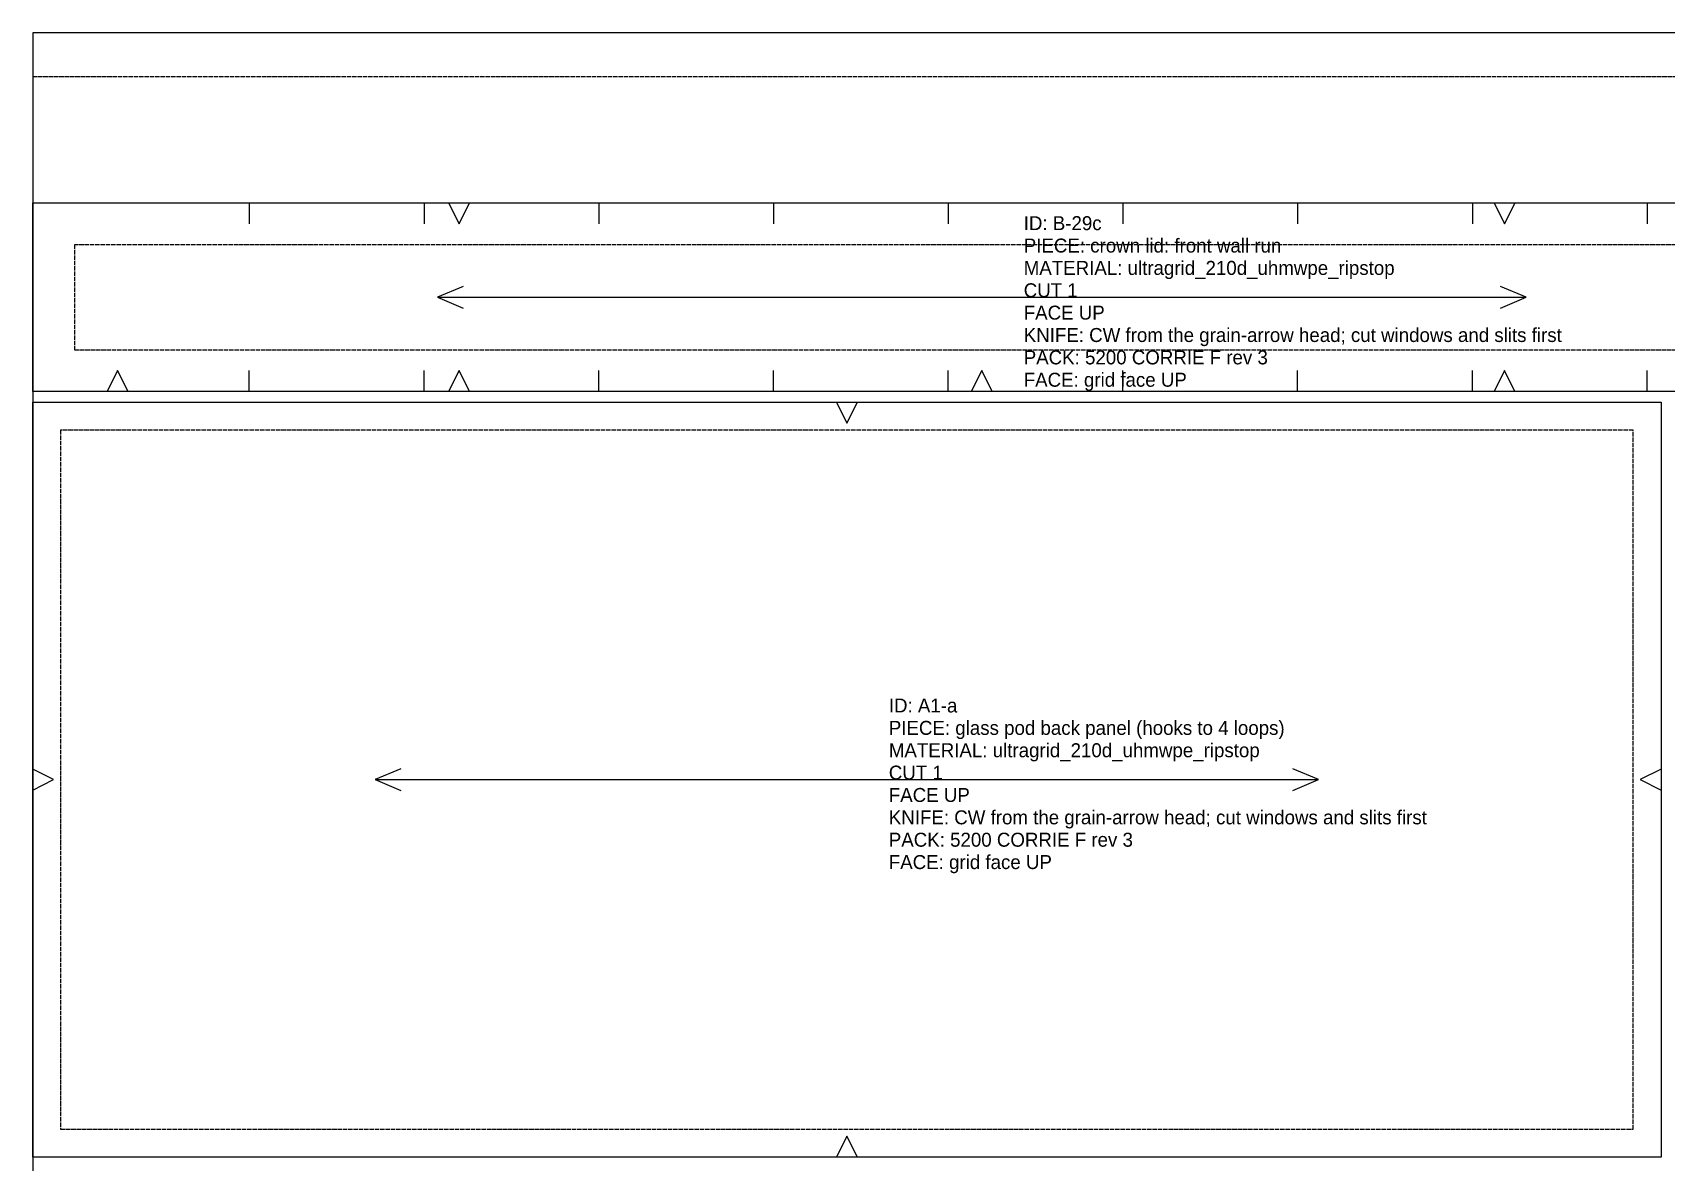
# Model space of a CAD drawing. Header units: millimetres. Extents: x 0 to 966, y -22 to 1500.
# Drawn here: x 0 to 467.5, y 1176.8 to 1500 of the extents above; entities that cross this region are included whole.
import ezdxf

# ---------------------------------------------------------------- set-up
doc = ezdxf.new("R2010")
doc.units = ezdxf.units.MM
doc.linetypes.add('DASHED', pattern=[1.524, 1.27, -0.254])
for name, color, linetype in [('CUT', 7, 'Continuous'), ('GRAIN', 5, 'Continuous'), ('NOTCH', 1, 'Continuous'), ('SEW', 3, 'Continuous'), ('TEXT', 2, 'Continuous')]:
    doc.layers.add(name, color=color, linetype=linetype)

msp = doc.modelspace()

# ---------------------------------------------------------------- linework, layer by layer
at = {"layer": 'CUT'}
for points in [[(0, 1397.3), (0, 1451.3), (543.23, 1451.3), (543.23, 1397.3)], [(0, 1394.3), (466, 1394.3), (466, 1178.3), (0, 1178.3)]]:
    msp.add_lwpolyline(points, close=True, dxfattribs=at)
at = {"layer": 'GRAIN'}
for points in [[(123.21, 1427.42), (115.85, 1424.3), (123.21, 1421.18)], [(420.01, 1421.18), (427.38, 1424.3), (420.01, 1427.42)], [(115.85, 1424.3), (427.38, 1424.3)], [(105.37, 1289.42), (98, 1286.3), (105.37, 1283.18)], [(98, 1286.3), (368, 1286.3)], [(360.63, 1283.18), (368, 1286.3), (360.63, 1289.42)]]:
    msp.add_lwpolyline(points, dxfattribs=at)
at = {"layer": 'NOTCH'}
for points in [[(62, 1451.3), (62, 1445.3)], [(112, 1451.3), (112, 1445.3)], [(119.03, 1451.3), (122.03, 1445.3), (125.03, 1451.3)], [(162, 1451.3), (162, 1445.3)], [(212, 1451.3), (212, 1445.3)], [(262, 1451.3), (262, 1445.3)], [(312, 1451.3), (312, 1445.3)], [(362, 1451.3), (362, 1445.3)], [(412, 1451.3), (412, 1445.3)], [(418.2, 1451.3), (421.2, 1445.3), (424.2, 1451.3)], [(462, 1451.3), (462, 1445.3)], [(27.31, 1397.3), (24.31, 1403.3), (21.31, 1397.3)], [(62, 1397.3), (62, 1403.3)], [(112, 1397.3), (112, 1403.3)], [(125.03, 1397.3), (122.03, 1403.3), (119.03, 1397.3)], [(162, 1397.3), (162, 1403.3)], [(212, 1397.3), (212, 1403.3)], [(262, 1397.3), (262, 1403.3)], [(274.61, 1397.3), (271.61, 1403.3), (268.61, 1397.3)], [(312, 1397.3), (312, 1403.3)], [(362, 1397.3), (362, 1403.3)], [(412, 1397.3), (412, 1403.3)], [(424.19, 1397.3), (421.19, 1403.3), (418.19, 1397.3)], [(462, 1397.3), (462, 1403.3)], [(230, 1394.3), (233, 1388.3), (236, 1394.3)], [(0, 1283.3), (6, 1286.3), (0, 1289.3)], [(466, 1289.3), (460, 1286.3), (466, 1283.3)], [(236, 1178.3), (233, 1184.3), (230, 1178.3)]]:
    msp.add_lwpolyline(points, dxfattribs=at)
at = {"layer": 'SEW', "linetype": 'DASHED'}
for points in [[(12, 1409.3), (531.23, 1409.3), (531.23, 1439.3), (12, 1439.3)], [(8, 1386.3), (8, 1186.3), (458, 1186.3), (458, 1386.3)]]:
    msp.add_lwpolyline(points, close=True, dxfattribs=at)
at = {"layer": 'TEXT', "linetype": 'DASHED'}
msp.add_line((0, 1487.5), (963, 1487.5), dxfattribs=at)
at = {"layer": 'TEXT'}
msp.add_lwpolyline([(0, 0), (963, 0), (963, 1500), (0, 1500)], close=True, dxfattribs=at)

# ---------------------------------------------------------------- texts
for s, p in [('ID: B-29c', (283.61, 1443.5)), ('PIECE: crown lid: front wall run', (283.61, 1437.1)), ('MATERIAL: ultragrid_210d_uhmwpe_ripstop', (283.61, 1430.7)), ('CUT 1', (283.61, 1424.3)), ('FACE UP', (283.61, 1417.9)), ('KNIFE: CW from the grain-arrow head; cut windows and slits first', (283.61, 1411.5)), ('PACK: 5200 CORRIE F rev 3', (283.61, 1405.1)), ('FACE: grid face UP', (283.61, 1398.7)), ('ID: A1-a', (245, 1305.5)), ('PIECE: glass pod back panel (hooks to 4 loops)', (245, 1299.1)), ('MATERIAL: ultragrid_210d_uhmwpe_ripstop', (245, 1292.7)), ('CUT 1', (245, 1286.3)), ('FACE UP', (245, 1279.9)), ('KNIFE: CW from the grain-arrow head; cut windows and slits first', (245, 1273.5)), ('PACK: 5200 CORRIE F rev 3', (245, 1267.1)), ('FACE: grid face UP', (245, 1260.7))]:
    msp.add_text(s, height=4, dxfattribs=at).set_placement(p)

doc.saveas('drawing.dxf')
